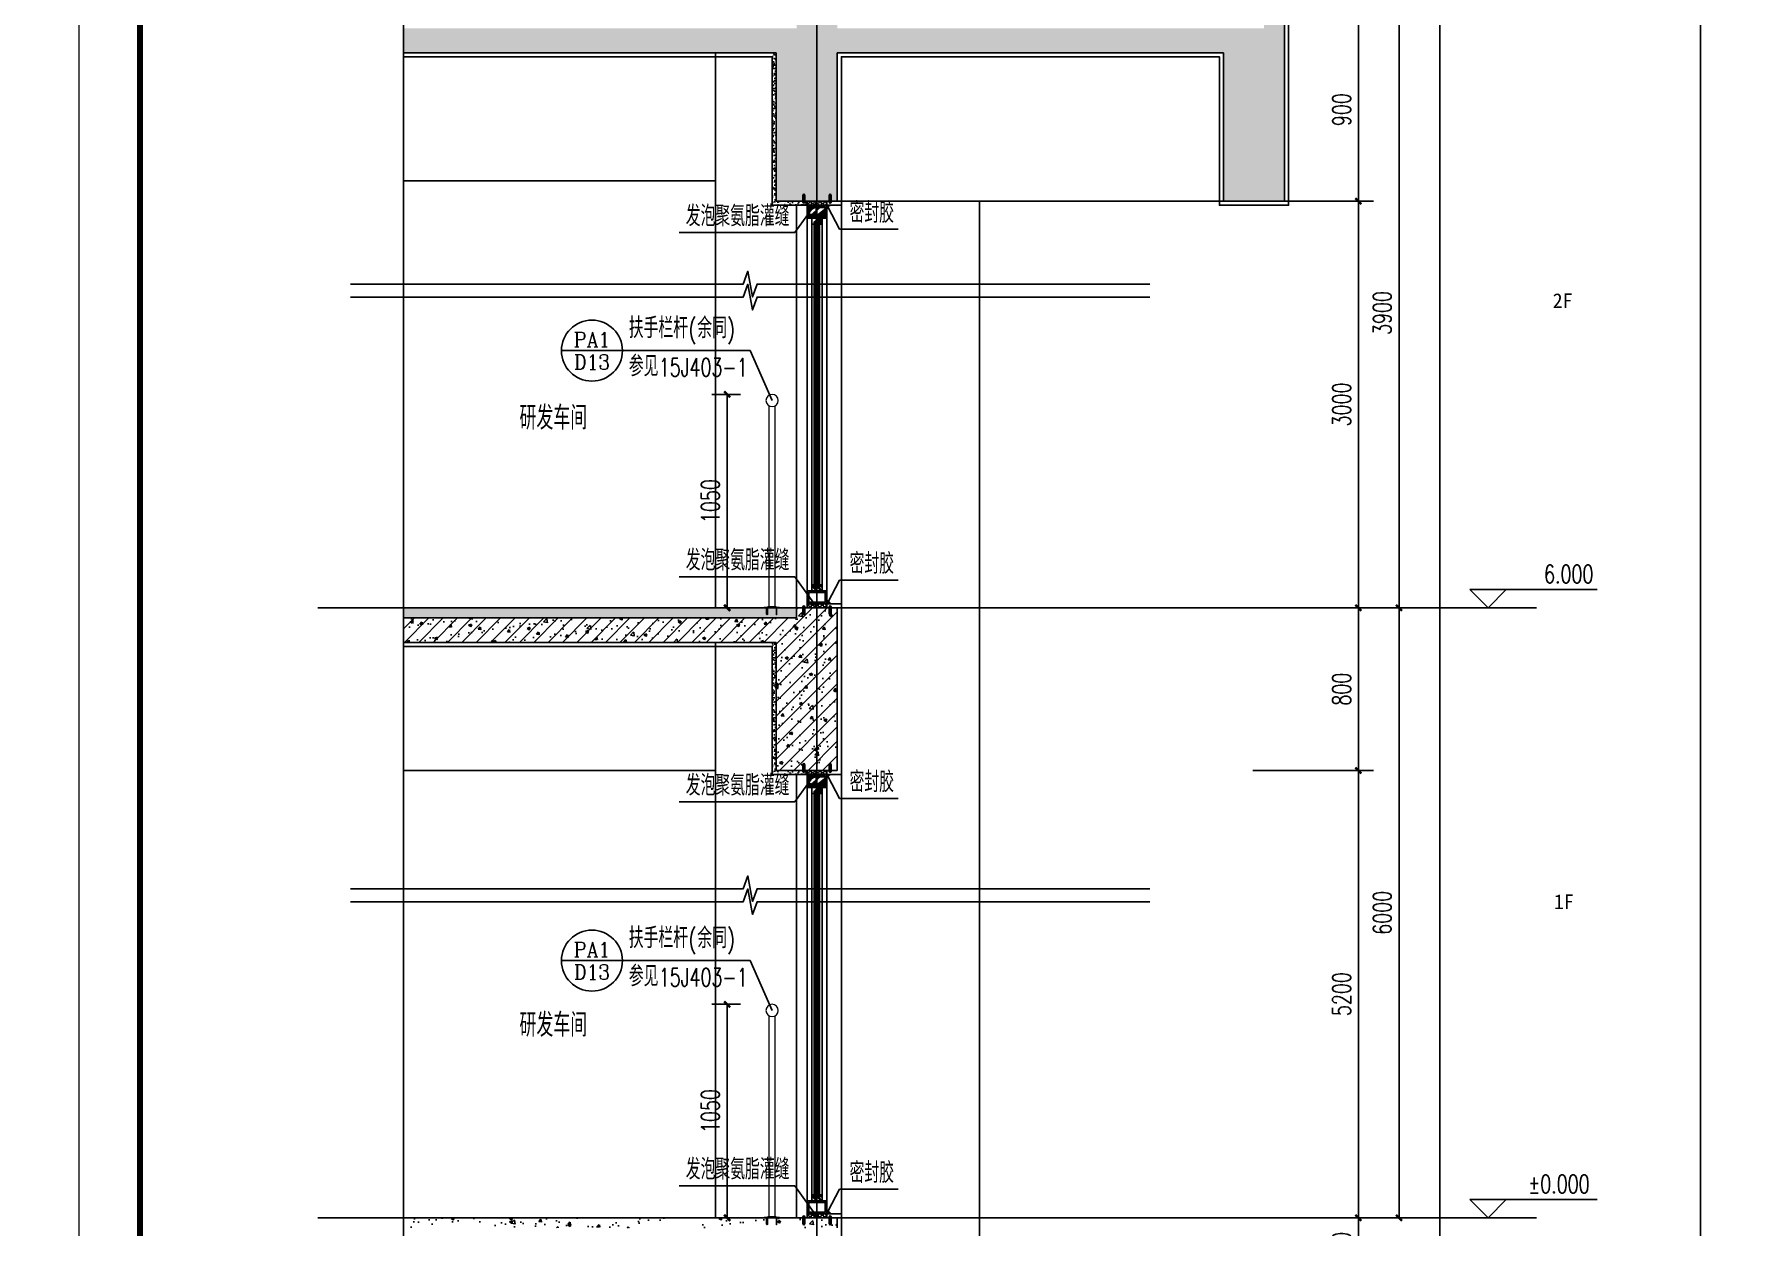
# Model space of a CAD drawing. Extents: x 1738711 to 2346805, y 1189731 to 2516152.
# Drawn here: x 1915434 to 1923901, y 1221851 to 1227714 of the extents above; entities that cross this region are included whole.
import ezdxf
from ezdxf.enums import TextEntityAlignment as Align

# ---------------------------------------------------------------- set-up
doc = ezdxf.new("R2010")
doc.units = 0
doc.header["$LTSCALE"] = 1000
doc.header["$MEASUREMENT"] = 0
for name, color, linetype, lineweight in [('_0', 7, 'Continuous', 25), ('填充', 252, 'Continuous', 5), ('栏杆', 6, 'Continuous', 15)]:
    doc.layers.add(name, color=color, linetype=linetype, lineweight=lineweight)
for name, color, linetype in [('AR-TEXT', 7, 'Continuous'), ('CONTINUOUS', 7, 'Continuous'), ('DIM_ELEV', 3, 'Continuous'), ('DIM_IDEN', 3, 'Continuous'), ('DIM_LEAD', 3, 'Continuous'), ('DIM_SYMB', 3, 'Continuous'), ('DOTE', 1, 'Continuous'), ('PUB_DIM', 3, 'Continuous'), ('PUB_HATCH', 8, 'Continuous'), ('PUB_TEXT', 7, 'Continuous'), ('TK', 4, 'Continuous'), ('WALL', 40, 'Continuous'), ('WINDOW', 144, 'Continuous'), ('切线', 35, 'Continuous'), ('看线', 8, 'Continuous'), ('石材', 5, 'Continuous'), ('窗', 125, 'Continuous')]:
    doc.layers.add(name, color=color, linetype=linetype)
doc.styles.add('_TCH_DIM', font='SIMPLEX', dxfattribs={"bigfont": 'GBCBIG'})
doc.styles.add('_TCH_DIM_T3', font='SIMPLEX', dxfattribs={"width": 0.705882, "bigfont": 'GBCBIG'})
doc.styles.add('_TCH_LABEL', font='COMPLEX', dxfattribs={"bigfont": 'GBCBIG'})
doc.styles.get("Standard").update_dxf_attribs({"font": 'gbenor.shx', "bigfont": 'gbcbig.shx'})
doc.styles.add('STW', font='simhei_0.ttf')
doc.styles.add('宋体', font='SIMSUN.TTF', dxfattribs={"width": 0.75})
doc.dimstyles.new('_TCH_ARCH&&30', dxfattribs={"dimtxt": 89.25, "dimasz": 30, "dimexe": 75, "dimexo": 90, "dimgap": 37.875, "dimtad": 1, "dimdec": 0, "dimzin": 0, "dimdsep": 46, "dimtxsty": '_TCH_DIM_T3', "dimblk": 'ARCHTICK', "dimcen": 0.09, "dimclrt": 7, "dimazin": 2, "dimtfac": 1, "dimtdec": 0, "dimtix": 1, "dimtmove": 2, "dimatfit": 3, "dimfxl": 20, "dimtolj": 1, "dimtzin": 0, "dimarcsym": 0})
pattern_1 = [(315, (428760250.715, -4685248273.94), (-11.225320151336, -11.225320151336), []), (315, (428760250.715, -4685248281.877), (-11.225320151336, -11.225320151336), [])]
pattern_2 = [(315, (428760250.715, -4685251073.94), (-11.225320151336, -11.225320151336), []), (315, (428760250.715, -4685251081.877), (-11.225320151336, -11.225320151336), [])]
pattern_3 = [(45, (-290464.263, -150941.136), (-35.3553391, 35.3553391), []), (50, (-290464.26, -150941.14), (143.4520365, -12.550427), [15, -165]), (355, (-290464.26, -150941.14), (-27.750267, 150.438427), [12, -132]), (100.4514, (-290452.31, -150942.18), (115.701876, 137.8879084), [12.748038, -140.228422]), (46.1842, (-290464.26, -150901.14), (213.44821, -33.103803), [22.5, -247.5]), (96.6356, (-290446.48, -150903.9), (186.932541, 194.823574), [19.122058, -210.3426]), (351.1842, (-290464.26, -150901.14), (186.932389, 194.82372), [18, -198]), (21, (-290444.26, -150911.14), (119.3814104, -80.523778), [15, -165]), (326, (-290444.26, -150911.14), (48.663066, 145.030009), [12, -132]), (71.4514, (-290434.31, -150917.85), (168.044526, 64.506099), [12.748038, -140.228422]), (37.5, (-290464.263, -150941.136), (2.4319711, 66.5787708), [0, -130.4, 0, -134, 0, -132.5]), (7.5, (-290464.26, -150941.14), (52.6139075, 78.8823424), [0, -76.4, 0, -127.4, 0, -50.5]), (327.5, (-290508.863, -150941.136), (106.7644872, -4.5109743), [0, -50, 0, -156, 0, -207]), (317.5, (-290528.86, -150941.14), (116.637234, 20.0209965), [0, -65, 0, -103.6, 0, -147])]

# ---------------------------------------------------------------- blocks, each defined once
blk = doc.blocks.new('gdfdgdfgdfbvfcxv')
at = {"layer": '填充'}
blk.add_line((264925, -67479), (264925, -67589), dxfattribs=at)
for points in [[(264919, -67480), (264829, -67480, -1), (264829, -67468), (264919, -67468)], [(264919, -67588), (264829, -67588, 1), (264829, -67600), (264919, -67600)]]:
    blk.add_lwpolyline(points, format="xyb", dxfattribs=at)
blk.add_lwpolyline([(264911, -67634), (264911, -67434), (264919, -67434), (264919, -67634)], close=True, dxfattribs=at)
blk.add_lwpolyline([(264911, -67634), (264911, -67434), (264919, -67434), (264919, -67634)], close=True, dxfattribs=at)
for centre, radius, start, end in [((264919, -67483), 4.5, 318.2388, 90), ((264915, -67488), 9.2, 330.3198, 59.7492), ((264919, -67495), 4.5, 318.2388, 90), ((264919, -67501), 4.5, 318.2388, 90), ((264919, -67507), 4.5, 318.2388, 90), ((264919, -67513), 4.5, 318.2388, 90), ((264919, -67519), 4.5, 318.2388, 90), ((264919, -67525), 4.5, 318.2388, 90), ((264919, -67531), 4.5, 318.2388, 90), ((264919, -67537), 4.5, 318.2388, 90), ((264919, -67543), 4.5, 318.2388, 90), ((264919, -67549), 4.5, 318.2388, 90), ((264919, -67555), 4.5, 318.2388, 90), ((264919, -67561), 4.5, 318.2388, 90), ((264919, -67567), 4.5, 318.2388, 90), ((264919, -67573), 4.5, 318.2388, 90), ((264919, -67579), 4.5, 318.2388, 90), ((264919, -67585), 4.5, 270, 90)]:
    blk.add_arc(centre, radius, start, end, dxfattribs=at)
blk = doc.blocks.new('ghwerGWEGWEGW')
at = {"layer": '栏杆', "color": 6, "ltscale": 100}
for points in [[(2184611.4, 1556743.3), (2184611.4, 1557732.3)], [(2184641.4, 1556743.3), (2184641.4, 1557732.3)]]:
    blk.add_lwpolyline(points, dxfattribs=at)
blk.add_circle((2184626.4, 1557758.3), 30, dxfattribs=at)
at = {"layer": 'CONTINUOUS', "xscale": -0.384000000001397, "yscale": 0.384000000001397, "zscale": 0.384000000001397, "rotation": 270}
blk.add_blockref('gdfdgdfgdfbvfcxv', (2210560.7, 1455012.4), dxfattribs=at)
blk = doc.blocks.new('hrtheraghyra')
at = {"layer": 'WINDOW', "linetype": 'ByBlock'}
for p, q in [((-5, 21), (0, 29.4)), ((0, 29.4), (5, 21)), ((-5.9, -12), (6, -12))]:
    blk.add_line(p, q, dxfattribs=at)
for points in [[(-5, -12), (-5, 21)], [(0, -16.7), (0, 29.4)], [(5, -12), (5, 21)]]:
    blk.add_lwpolyline(points, dxfattribs=at)
blk.add_arc((0.1, -8.9), 6.71, 206.8366, 333.1634, dxfattribs=at)
blk = doc.blocks.new('hjashrtahreahe')
at = {"layer": 'TK', "color": 7, "const_width": 25}
blk.add_lwpolyline([(0, 59400), (84100, 59400), (84100, 0), (0, 0)], close=True, dxfattribs=at)
at = {"layer": 'TK', "color": 3, "const_width": 100}
blk.add_lwpolyline([(2500, 1000), (2500, 58400), (83100, 58400), (83100, 1000)], close=True, dxfattribs=at)
at = {"layer": 'TK', "style": '宋体', "width": 0.75}
for tag, height, p in [('项目负责人', 350, (6003, 57089)), ('专业负责人', 350, (6003, 56224)), ('设计人', 350, (6003, 55419)), ('版号1', 250, (77304, 22193)), ('时间1', 250, (82405, 22193)), ('版号2', 250, (77304, 21593)), ('时间2', 250, (82405, 21593)), ('版号3', 250, (77304, 20993)), ('时间3', 250, (82405, 20993)), ('建筑会签', 0.0001, (78978, 2403)), ('电气会签', 0.0001, (82128, 2403)), ('结构会签', 0.0001, (78978, 1803)), ('暖通会签', 0.0001, (82128, 1803)), ('给排水会签', 0.0001, (78978, 1250)), ('智能化会签', 0.0001, (82128, 1250))]:
    blk.add_attdef(tag, text='', height=height, dxfattribs=at).set_placement(p, align=Align.CENTER)
for tag, p in [('合作设计单位', (80816, 48986)), ('版号说明1', (79854, 22318)), ('版号说明2', (79854, 21718)), ('版号说明3', (79854, 21118)), ('浙江绿储科技有限公司', (80545, 16036)), ('百兆瓦级集中式熔盐储能关键', (80545, 14953)), ('设备研发及制造基地项目', (80545, 14603)), ('1#研发楼', (80545, 13636)), ('图名', (80545, 12436)), ('工程编号', (78978, 11461)), ('子项编号', (82128, 11461)), ('建筑', (78978, 10711)), ('图号', (82128, 10711)), ('施工图', (78978, 9961)), ('2023.03', (82128, 9961)), ('审定', (79353, 8461)), ('审核', (79353, 7711)), ('工程负责', (79353, 6961)), ('专业负责', (79353, 6211)), ('设计', (79353, 5461)), ('制图', (79353, 4711)), ('校对', (79353, 3961))]:
    blk.add_attdef(tag, text='', height=250, dxfattribs=at).set_placement(p, align=Align.MIDDLE_CENTER)
blk = doc.blocks.new('_ArchTick')
at = {"color": 0, "linetype": 'ByBlock', "const_width": 0.4}
blk.add_lwpolyline([(-0.5, -0.5), (0.5, 0.5)], dxfattribs=at)
blk = doc.blocks.new('*D512')
at = {"layer": 'Defpoints', "color": 0, "transparency": 16777216}
for p in [(1918841.8, 1222944.4), (1918996.9, 1222944.4), (1918996.9, 1221894.4)]:
    blk.add_point(p, dxfattribs=at)
at = {"layer": 'PUB_DIM', "color": 0, "lineweight": -2, "transparency": 16777216}
for p, q in [((1918906.9, 1222944.4), (1918766.8, 1222944.4)), ((1918841.8, 1221894.4), (1918841.8, 1222944.4)), ((1918906.9, 1221894.4), (1918766.8, 1221894.4))]:
    blk.add_line(p, q, dxfattribs=at)
at = {"layer": 'PUB_DIM', "color": 0, "lineweight": -2, "transparency": 16777216, "xscale": 30, "yscale": 30, "zscale": 30}
for p, rotation in [((1918841.8, 1222944.4), 90), ((1918841.8, 1221894.4), 270)]:
    blk.add_blockref('_ArchTick', p, dxfattribs=dict(at, rotation=rotation))
at = {"layer": 'PUB_DIM', "color": 7, "transparency": 16777216, "insert": (1918759.3, 1222419.4), "char_height": 89.25, "attachment_point": 5, "rotation": 90, "style": '_TCH_DIM_T3'}
blk.add_mtext('\\A1;1050', dxfattribs=at)
blk = doc.blocks.new('*D513')
at = {"layer": 'Defpoints', "color": 0, "transparency": 16777216}
for p in [(1918841.8, 1225944.4), (1918996.9, 1225944.4), (1918996.9, 1224894.4)]:
    blk.add_point(p, dxfattribs=at)
at = {"layer": 'PUB_DIM', "color": 0, "lineweight": -2, "transparency": 16777216}
for p, q in [((1918906.9, 1225944.4), (1918766.8, 1225944.4)), ((1918841.8, 1224894.4), (1918841.8, 1225944.4)), ((1918906.9, 1224894.4), (1918766.8, 1224894.4))]:
    blk.add_line(p, q, dxfattribs=at)
at = {"layer": 'PUB_DIM', "color": 0, "lineweight": -2, "transparency": 16777216, "xscale": 30, "yscale": 30, "zscale": 30}
for p, rotation in [((1918841.8, 1225944.4), 90), ((1918841.8, 1224894.4), 270)]:
    blk.add_blockref('_ArchTick', p, dxfattribs=dict(at, rotation=rotation))
at = {"layer": 'PUB_DIM', "color": 7, "transparency": 16777216, "insert": (1918759.3, 1225419.4), "char_height": 89.25, "attachment_point": 5, "rotation": 90, "style": '_TCH_DIM_T3'}
blk.add_mtext('\\A1;1050', dxfattribs=at)
blk = doc.blocks.new('*D1126')
at = {"layer": 'Defpoints', "color": 0, "transparency": 16777216}
for p in [(1921338.1, 1221894.4), (1921947.2, 1221894.4), (1921338.1, 1221594.4)]:
    blk.add_point(p, dxfattribs=at)
at = {"layer": 'PUB_DIM', "color": 0, "lineweight": -2, "transparency": 16777216}
for p, q in [((1921428.1, 1221894.4), (1922022.2, 1221894.4)), ((1921947.2, 1221594.4), (1921947.2, 1221894.4)), ((1921428.1, 1221594.4), (1922022.2, 1221594.4))]:
    blk.add_line(p, q, dxfattribs=at)
at = {"layer": 'PUB_DIM', "color": 0, "lineweight": -2, "transparency": 16777216, "xscale": 30, "yscale": 30, "zscale": 30}
for p, rotation in [((1921947.2, 1221894.4), 90), ((1921947.2, 1221594.4), 270)]:
    blk.add_blockref('_ArchTick', p, dxfattribs=dict(at, rotation=rotation))
at = {"layer": 'PUB_DIM', "color": 7, "transparency": 16777216, "insert": (1921864.7, 1221744.4), "char_height": 89.25, "attachment_point": 5, "rotation": 90, "style": '_TCH_DIM_T3'}
blk.add_mtext('\\A1;300', dxfattribs=at)
blk = doc.blocks.new('*D1127')
at = {"layer": 'Defpoints', "color": 0, "transparency": 16777216}
for p in [(1921338.1, 1224094.4), (1921947.2, 1224094.4), (1921338.1, 1221894.4)]:
    blk.add_point(p, dxfattribs=at)
at = {"layer": 'PUB_DIM', "color": 0, "lineweight": -2, "transparency": 16777216}
for p, q in [((1921428.1, 1224094.4), (1922022.2, 1224094.4)), ((1921947.2, 1221894.4), (1921947.2, 1224094.4)), ((1921428.1, 1221894.4), (1922022.2, 1221894.4))]:
    blk.add_line(p, q, dxfattribs=at)
at = {"layer": 'PUB_DIM', "color": 0, "lineweight": -2, "transparency": 16777216, "xscale": 30, "yscale": 30, "zscale": 30}
for p, rotation in [((1921947.2, 1224094.4), 90), ((1921947.2, 1221894.4), 270)]:
    blk.add_blockref('_ArchTick', p, dxfattribs=dict(at, rotation=rotation))
at = {"layer": 'PUB_DIM', "color": 7, "transparency": 16777216, "insert": (1921864.7, 1222994.4), "char_height": 89.25, "attachment_point": 5, "rotation": 90, "style": '_TCH_DIM_T3'}
blk.add_mtext('\\A1;5200', dxfattribs=at)
blk = doc.blocks.new('*D1128')
at = {"layer": 'Defpoints', "color": 0, "transparency": 16777216}
for p in [(1921338.1, 1224894.4), (1921947.2, 1224894.4), (1921338.1, 1224094.4)]:
    blk.add_point(p, dxfattribs=at)
at = {"layer": 'PUB_DIM', "color": 0, "lineweight": -2, "transparency": 16777216}
for p, q in [((1921428.1, 1224894.4), (1922022.2, 1224894.4)), ((1921947.2, 1224094.4), (1921947.2, 1224894.4)), ((1921428.1, 1224094.4), (1922022.2, 1224094.4))]:
    blk.add_line(p, q, dxfattribs=at)
at = {"layer": 'PUB_DIM', "color": 0, "lineweight": -2, "transparency": 16777216, "xscale": 30, "yscale": 30, "zscale": 30}
for p, rotation in [((1921947.2, 1224894.4), 90), ((1921947.2, 1224094.4), 270)]:
    blk.add_blockref('_ArchTick', p, dxfattribs=dict(at, rotation=rotation))
at = {"layer": 'PUB_DIM', "color": 7, "transparency": 16777216, "insert": (1921864.7, 1224494.4), "char_height": 89.25, "attachment_point": 5, "rotation": 90, "style": '_TCH_DIM_T3'}
blk.add_mtext('\\A1;800', dxfattribs=at)
blk = doc.blocks.new('*D1129')
at = {"layer": 'Defpoints', "color": 0, "transparency": 16777216}
for p in [(1921338.1, 1226894.4), (1921947.2, 1226894.4), (1921338.1, 1224894.4)]:
    blk.add_point(p, dxfattribs=at)
at = {"layer": 'PUB_DIM', "color": 0, "lineweight": -2, "transparency": 16777216}
for p, q in [((1921428.1, 1226894.4), (1922022.2, 1226894.4)), ((1921947.2, 1224894.4), (1921947.2, 1226894.4)), ((1921428.1, 1224894.4), (1922022.2, 1224894.4))]:
    blk.add_line(p, q, dxfattribs=at)
at = {"layer": 'PUB_DIM', "color": 0, "lineweight": -2, "transparency": 16777216, "xscale": 30, "yscale": 30, "zscale": 30}
for p, rotation in [((1921947.2, 1226894.4), 90), ((1921947.2, 1224894.4), 270)]:
    blk.add_blockref('_ArchTick', p, dxfattribs=dict(at, rotation=rotation))
at = {"layer": 'PUB_DIM', "color": 7, "transparency": 16777216, "insert": (1921864.7, 1225894.4), "char_height": 89.25, "attachment_point": 5, "rotation": 90, "style": '_TCH_DIM_T3'}
blk.add_mtext('\\A1;3000', dxfattribs=at)
blk = doc.blocks.new('*D1130')
at = {"layer": 'Defpoints', "color": 0, "transparency": 16777216}
for p in [(1921338.1, 1227794.4), (1921947.2, 1227794.4), (1921338.1, 1226894.4)]:
    blk.add_point(p, dxfattribs=at)
at = {"layer": 'PUB_DIM', "color": 0, "lineweight": -2, "transparency": 16777216}
for p, q in [((1921428.1, 1227794.4), (1922022.2, 1227794.4)), ((1921947.2, 1226894.4), (1921947.2, 1227794.4)), ((1921428.1, 1226894.4), (1922022.2, 1226894.4))]:
    blk.add_line(p, q, dxfattribs=at)
at = {"layer": 'PUB_DIM', "color": 0, "lineweight": -2, "transparency": 16777216, "xscale": 30, "yscale": 30, "zscale": 30}
for p, rotation in [((1921947.2, 1227794.4), 90), ((1921947.2, 1226894.4), 270)]:
    blk.add_blockref('_ArchTick', p, dxfattribs=dict(at, rotation=rotation))
at = {"layer": 'PUB_DIM', "color": 7, "transparency": 16777216, "insert": (1921864.7, 1227344.4), "char_height": 89.25, "attachment_point": 5, "rotation": 90, "style": '_TCH_DIM_T3'}
blk.add_mtext('\\A1;900', dxfattribs=at)
blk = doc.blocks.new('*D1145')
at = {"layer": 'Defpoints', "color": 0, "transparency": 16777216}
for p in [(1921338.1, 1224894.4), (1922147.2, 1224894.4), (1921338.1, 1221894.4)]:
    blk.add_point(p, dxfattribs=at)
at = {"layer": 'PUB_DIM', "color": 0, "lineweight": -2, "transparency": 16777216}
for p, q in [((1921428.1, 1224894.4), (1922222.2, 1224894.4)), ((1922147.2, 1221894.4), (1922147.2, 1224894.4)), ((1921428.1, 1221894.4), (1922222.2, 1221894.4))]:
    blk.add_line(p, q, dxfattribs=at)
at = {"layer": 'PUB_DIM', "color": 0, "lineweight": -2, "transparency": 16777216, "xscale": 30, "yscale": 30, "zscale": 30}
for p, rotation in [((1922147.2, 1224894.4), 90), ((1922147.2, 1221894.4), 270)]:
    blk.add_blockref('_ArchTick', p, dxfattribs=dict(at, rotation=rotation))
at = {"layer": 'PUB_DIM', "color": 7, "transparency": 16777216, "insert": (1922064.7, 1223394.4), "char_height": 89.25, "attachment_point": 5, "rotation": 90, "style": '_TCH_DIM_T3'}
blk.add_mtext('\\A1;6000', dxfattribs=at)
blk = doc.blocks.new('*D1146')
at = {"layer": 'Defpoints', "color": 0, "transparency": 16777216}
for p in [(1921338.1, 1227794.4), (1922147.2, 1227794.4), (1921338.1, 1224894.4)]:
    blk.add_point(p, dxfattribs=at)
at = {"layer": 'PUB_DIM', "color": 0, "lineweight": -2, "transparency": 16777216}
for p, q in [((1921428.1, 1227794.4), (1922222.2, 1227794.4)), ((1922147.2, 1224894.4), (1922147.2, 1227794.4)), ((1921428.1, 1224894.4), (1922222.2, 1224894.4))]:
    blk.add_line(p, q, dxfattribs=at)
at = {"layer": 'PUB_DIM', "color": 0, "lineweight": -2, "transparency": 16777216, "xscale": 30, "yscale": 30, "zscale": 30}
for p, rotation in [((1922147.2, 1227794.4), 90), ((1922147.2, 1224894.4), 270)]:
    blk.add_blockref('_ArchTick', p, dxfattribs=dict(at, rotation=rotation))
at = {"layer": 'PUB_DIM', "color": 7, "transparency": 16777216, "insert": (1922064.7, 1226344.4), "char_height": 89.25, "attachment_point": 5, "rotation": 90, "style": '_TCH_DIM_T3'}
blk.add_mtext('\\A1;3900', dxfattribs=at)
blk = doc.blocks.new('*D1152')
at = {"layer": 'Defpoints', "color": 0, "transparency": 16777216}
for p in [(1921338.1, 1242394.4), (1922347.2, 1242394.4), (1921338.1, 1221594.4)]:
    blk.add_point(p, dxfattribs=at)
at = {"layer": 'PUB_DIM', "color": 0, "lineweight": -2, "transparency": 16777216}
for p, q in [((1921428.1, 1242394.4), (1922422.2, 1242394.4)), ((1922347.2, 1221594.4), (1922347.2, 1242394.4)), ((1921428.1, 1221594.4), (1922422.2, 1221594.4))]:
    blk.add_line(p, q, dxfattribs=at)
at = {"layer": 'PUB_DIM', "color": 0, "lineweight": -2, "transparency": 16777216, "xscale": 30, "yscale": 30, "zscale": 30}
for p, rotation in [((1922347.2, 1242394.4), 90), ((1922347.2, 1221594.4), 270)]:
    blk.add_blockref('_ArchTick', p, dxfattribs=dict(at, rotation=rotation))
at = {"layer": 'PUB_DIM', "color": 7, "transparency": 16777216, "insert": (1922264.7, 1231994.4), "char_height": 89.25, "attachment_point": 5, "rotation": 90, "style": '_TCH_DIM_T3'}
blk.add_mtext('\\A1;48300', dxfattribs=at)

msp = doc.modelspace()

# ---------------------------------------------------------------- hatches: boundary and pattern name
at = {"layer": 'PUB_HATCH'}
h = msp.add_hatch(dxfattribs=at)
h.set_pattern_fill('钢筋混凝土', color=256, scale=20, style=0)
h.set_pattern_definition(pattern_3)
h.paths.add_polyline_path([(1917249.2, 1227624.4), (1917249.2, 1227744.4), (1919183.7, 1227744.4), (1919183.7, 1228694.4), (1919463.7, 1228694.4), (1919463.7, 1228614.4), (1919383.7, 1228614.4), (1919383.7, 1227744.4), (1921483.7, 1227744.4), (1921483.7, 1228614.4), (1921403.7, 1228614.4), (1921403.7, 1228694.4), (1921583.7, 1228694.4), (1921583.7, 1226894.4), (1921283.7, 1226894.4), (1921283.7, 1227624.4), (1919383.7, 1227624.4), (1919383.7, 1226894.4), (1919083.7, 1226894.4), (1919083.7, 1227624.4)])
h = msp.add_hatch(dxfattribs=at)
h.set_pattern_fill('碎沙', color=256, scale=10, style=0)
h.set_pattern_definition([(37.5, (0, 2800), (-0.80001565, 24.47066187), [0, -19.304, 0, -21.59, 0, -20.6375]), (7.5, (0, 2800), (22.47616416, 35.84125503), [0, -10.414, 0, -17.399, 0, -6.6675]), (327.5, (-15.62, 2800), (39.54961851, 0.07185923), [0, -6.35, 0, -22.86, 0, -29.845]), (317.5, (-15.62, 2800), (38.1778226, 11.14646616), [0, -3.175, 0, -14.986, 0, -17.145])])
h.paths.add_polyline_path([(1919235.7, 1226894.4), (1919083.7, 1226894.4), (1919083.7, 1227624.4), (1919063.7, 1227624.4), (1919063.7, 1226874.4), (1919235.7, 1226874.4)])
h = msp.add_hatch(dxfattribs=at)
h.set_pattern_fill('钢筋混凝土', color=256, scale=20, style=0)
h.set_pattern_definition(pattern_3)
h.paths.add_polyline_path([(1919383.7, 1224894.4), (1919183.7, 1224894.4), (1919183.7, 1224844.4), (1917249.2, 1224844.4), (1917249.2, 1224724.4), (1919083.7, 1224724.4), (1919083.7, 1224094.4), (1919383.7, 1224094.4)])
h = msp.add_hatch(dxfattribs=at)
h.set_pattern_fill('碎沙', color=256, scale=10, style=0)
h.set_pattern_definition([(37.5, (0, 0), (-0.80001565, 24.47066187), [0, -19.304, 0, -21.59, 0, -20.6375]), (7.5, (0, 0), (22.47616416, 35.84125503), [0, -10.414, 0, -17.399, 0, -6.6675]), (327.5, (-15.62, 0), (39.54961851, 0.07185923), [0, -6.35, 0, -22.86, 0, -29.845]), (317.5, (-15.62, 0), (38.1778226, 11.14646616), [0, -3.175, 0, -14.986, 0, -17.145])])
h.paths.add_polyline_path([(1919235.7, 1224094.4), (1919083.7, 1224094.4), (1919083.7, 1224724.4), (1919063.7, 1224724.4), (1919063.7, 1224074.4), (1919235.7, 1224074.4)])
h = msp.add_hatch(dxfattribs=at)
h.set_pattern_fill('混凝土', color=256, scale=20, style=0)
h.set_pattern_definition([(50, (0, 0), (143.4520365, -12.550427), [15, -165]), (355, (0, 0), (-27.750267, 150.438427), [12, -132]), (100.4514, (11.95, -1.05), (115.701876, 137.887908), [12.748038, -140.228422]), (46.1842, (0, 40), (213.44821, -33.103803), [22.5, -247.5]), (96.6356, (17.79, 37.24), (186.932541, 194.823574), [19.122058, -210.3426]), (351.1842, (0, 40), (186.93239, 194.82372), [18, -198]), (21, (20, 30), (119.3814104, -80.523778), [15, -165]), (326, (20, 30), (48.663066, 145.030009), [12, -132]), (71.4514, (29.95, 23.29), (168.044526, 64.506099), [12.748038, -140.228422]), (37.5, (0, 0), (2.4319711, 66.5787708), [0, -130.4, 0, -134, 0, -132.5]), (7.5, (0, 0), (52.6139075, 78.8823424), [0, -76.4, 0, -127.4, 0, -50.5]), (327.5, (-44.6, 0), (106.7644872, -4.5109743), [0, -50, 0, -156, 0, -207]), (317.5, (-64.6, 0), (116.637234, 20.0209965), [0, -65, 0, -103.6, 0, -147])])
h.paths.add_polyline_path([(1919383.7, 1221894.4), (1917249.2, 1221894.4), (1917249.2, 1221844.4), (1919383.7, 1221844.4)])
at = {"layer": '填充'}
h = msp.add_hatch(dxfattribs=at)
h.set_pattern_fill('HONEY', color=256, scale=5, angle=-180, style=0)
h.set_pattern_definition([(180, (298671.662, 2418908.887), (-11.90625, -6.874075), [7.9375, -15.875]), (300, (298671.662, 2418908.887), (11.906248578, -6.874077464), [7.9375, -15.875]), (240, (298671.662, 2418908.887), (-1.422e-06, -13.748152464), [-15.875, 7.9375])])
h.paths.add_polyline_path([(1919235.7, 1226874.4), (1919331.7, 1226874.4), (1919331.7, 1226894.4), (1919235.7, 1226894.4)])
h = msp.add_hatch(dxfattribs=at)
h.set_pattern_fill('STEEL', color=256, scale=10, angle=-180, style=0)
h.set_pattern_definition(pattern_1)
h.paths.add_polyline_path([(1919242.9, 1226818.5), (1919324.5, 1226818.5), (1919324.5, 1226862.6), (1919331.7, 1226855.1), (1919331.7, 1226811.3), (1919238.9, 1226811.3), (1919235.7, 1226814.7), (1919235.7, 1226874.4), (1919313, 1226874.4), (1919320, 1226867.2), (1919242.9, 1226867.2)])
h = msp.add_hatch(dxfattribs=at)
h.set_pattern_fill('STEEL', color=256, scale=10, angle=-180, style=0)
h.set_pattern_definition(pattern_1)
h.paths.add_polyline_path([(1919282, 1226781.3), (1919289.1, 1226781.3), (1919289.1, 1226793.3), (1919296.3, 1226793.3), (1919296.3, 1226781.3), (1919309.5, 1226781.3), (1919309.5, 1226811.3), (1919282, 1226811.3)])
h.paths.add_polyline_path([(1919257.9, 1226781.3), (1919269.9, 1226781.3), (1919269.9, 1226793.3), (1919277.1, 1226793.3), (1919277.1, 1226781.3), (1919282, 1226781.3), (1919282, 1226811.3), (1919257.9, 1226811.3)])
h = msp.add_hatch(dxfattribs=at)
h.set_pattern_fill('STEEL', color=256, scale=10, angle=-180, style=0)
h.set_pattern_definition([(135, (2163687.24, -89417.92), (11.22532015, 11.22532015), []), (135, (2163687.24, -89409.983), (11.22532015, 11.22532015), [])])
h.paths.add_polyline_path([(1919242.9, 1224970.3), (1919324.5, 1224970.3), (1919324.5, 1224926.2), (1919331.7, 1224933.6), (1919331.7, 1224977.5), (1919238.9, 1224977.5), (1919235.7, 1224974), (1919235.7, 1224914.4), (1919313, 1224914.4), (1919320, 1224921.6), (1919242.9, 1224921.6)])
h = msp.add_hatch(dxfattribs=at)
h.set_pattern_fill('STEEL', color=256, scale=10, angle=-180, style=0)
h.set_pattern_definition([(135, (185963.814, 4291951.418), (11.22532015, 11.22532015), []), (135, (185963.814, 4291959.355), (11.22532015, 11.22532015), [])])
h.paths.add_polyline_path([(1919282, 1225007.5), (1919289.1, 1225007.5), (1919289.1, 1224995.5), (1919296.3, 1224995.5), (1919296.3, 1225007.5), (1919309.5, 1225007.5), (1919309.5, 1224977.5), (1919282, 1224977.5)])
h.paths.add_polyline_path([(1919257.9, 1225007.5), (1919269.9, 1225007.5), (1919269.9, 1224995.5), (1919277.1, 1224995.5), (1919277.1, 1225007.5), (1919282, 1225007.5), (1919282, 1224977.5), (1919257.9, 1224977.5)])
h = msp.add_hatch(dxfattribs=at)
h.set_pattern_fill('混凝土', color=256, scale=10, style=0)
h.set_pattern_definition([(50, (0, 0), (71.7260183, -6.2752135), [7.5, -82.5]), (355, (0, 0), (-13.8751334, 75.2192134), [6, -66]), (100.4514, (5.98, -0.52), (57.8509382, 68.9439542), [6.374019, -70.1142112]), (46.1842, (0, 20), (106.724105, -16.5519014), [11.25, -123.75]), (96.6356, (8.89, 18.62), (93.4662706, 97.411787), [9.561029, -105.1713]), (351.1842, (0, 20), (93.4661945, 97.41186), [9, -99]), (21, (10, 15), (59.6907052, -40.261889), [7.5, -82.5]), (326, (10, 15), (24.3315332, 72.5150045), [6, -66]), (71.4514, (14.974, 11.645), (84.0222629, 32.2530497), [6.374019, -70.1142112]), (37.5, (0, 0), (1.21598553, 33.28938538), [0, -65.2, 0, -67, 0, -66.25]), (7.5, (0, 0), (26.30695374, 39.4411712), [0, -38.2, 0, -63.7, 0, -25.25]), (327.5, (-22.3, 0), (53.38224362, -2.25548717), [0, -25, 0, -78, 0, -103.5]), (317.5, (-32.3, 0), (58.3186169, 10.0104982), [0, -32.5, 0, -51.8, 0, -73.5])])
h.paths.add_polyline_path([(1917249.2, 1224894.4), (1919183.7, 1224894.4), (1919183.7, 1224844.4), (1917249.2, 1224844.4)])
h = msp.add_hatch(dxfattribs=at)
h.set_pattern_fill('HONEY', color=256, scale=5, angle=-180, style=0)
h.set_pattern_definition([(180, (298671.662, 32879.887), (-11.90625, 6.874075), [7.9375, -15.875]), (60, (298671.662, 32879.887), (11.906248578, 6.874077464), [7.9375, -15.875]), (120, (298671.662, 32879.887), (-1.422e-06, 13.748152464), [-15.875, 7.9375])])
h.paths.add_polyline_path([(1919235.7, 1224914.4), (1919331.7, 1224914.4), (1919331.7, 1224894.4), (1919235.7, 1224894.4)])
h = msp.add_hatch(dxfattribs=at)
h.set_pattern_fill('HONEY', color=256, scale=5, angle=-180, style=0)
h.set_pattern_definition([(180, (298671.662, 2416108.887), (-11.90625, -6.874075), [7.9375, -15.875]), (300, (298671.662, 2416108.887), (11.906248578, -6.874077464), [7.9375, -15.875]), (240, (298671.662, 2416108.887), (-1.422e-06, -13.748152464), [-15.875, 7.9375])])
h.paths.add_polyline_path([(1919235.7, 1224074.4), (1919331.7, 1224074.4), (1919331.7, 1224094.4), (1919235.7, 1224094.4)])
h = msp.add_hatch(dxfattribs=at)
h.set_pattern_fill('STEEL', color=256, scale=10, angle=-180, style=0)
h.set_pattern_definition(pattern_2)
h.paths.add_polyline_path([(1919242.9, 1224018.5), (1919324.5, 1224018.5), (1919324.5, 1224062.6), (1919331.7, 1224055.1), (1919331.7, 1224011.3), (1919238.9, 1224011.3), (1919235.7, 1224014.7), (1919235.7, 1224074.4), (1919313, 1224074.4), (1919320, 1224067.2), (1919242.9, 1224067.2)])
h = msp.add_hatch(dxfattribs=at)
h.set_pattern_fill('STEEL', color=256, scale=10, angle=-180, style=0)
h.set_pattern_definition(pattern_2)
h.paths.add_polyline_path([(1919282, 1223981.3), (1919289.1, 1223981.3), (1919289.1, 1223993.3), (1919296.3, 1223993.3), (1919296.3, 1223981.3), (1919309.5, 1223981.3), (1919309.5, 1224011.3), (1919282, 1224011.3)])
h.paths.add_polyline_path([(1919257.9, 1223981.3), (1919269.9, 1223981.3), (1919269.9, 1223993.3), (1919277.1, 1223993.3), (1919277.1, 1223981.3), (1919282, 1223981.3), (1919282, 1224011.3), (1919257.9, 1224011.3)])
h = msp.add_hatch(dxfattribs=at)
h.set_pattern_fill('STEEL', color=256, scale=10, angle=-180, style=0)
h.set_pattern_definition([(135, (2163687.24, -92417.92), (11.22532015, 11.22532015), []), (135, (2163687.24, -92409.983), (11.22532015, 11.22532015), [])])
h.paths.add_polyline_path([(1919242.9, 1221970.3), (1919324.5, 1221970.3), (1919324.5, 1221926.2), (1919331.7, 1221933.6), (1919331.7, 1221977.5), (1919238.9, 1221977.5), (1919235.7, 1221974), (1919235.7, 1221914.4), (1919313, 1221914.4), (1919320, 1221921.6), (1919242.9, 1221921.6)])
h = msp.add_hatch(dxfattribs=at)
h.set_pattern_fill('STEEL', color=256, scale=10, angle=-180, style=0)
h.set_pattern_definition([(135, (185963.814, 4288951.418), (11.22532015, 11.22532015), []), (135, (185963.814, 4288959.355), (11.22532015, 11.22532015), [])])
h.paths.add_polyline_path([(1919282, 1222007.5), (1919289.1, 1222007.5), (1919289.1, 1221995.5), (1919296.3, 1221995.5), (1919296.3, 1222007.5), (1919309.5, 1222007.5), (1919309.5, 1221977.5), (1919282, 1221977.5)])
h.paths.add_polyline_path([(1919257.9, 1222007.5), (1919269.9, 1222007.5), (1919269.9, 1221995.5), (1919277.1, 1221995.5), (1919277.1, 1222007.5), (1919282, 1222007.5), (1919282, 1221977.5), (1919257.9, 1221977.5)])
h = msp.add_hatch(dxfattribs=at)
h.set_pattern_fill('HONEY', color=256, scale=5, angle=-180, style=0)
h.set_pattern_definition([(180, (298671.662, 29879.887), (-11.90625, 6.874075), [7.9375, -15.875]), (60, (298671.662, 29879.887), (11.906248578, 6.874077464), [7.9375, -15.875]), (120, (298671.662, 29879.887), (-1.422e-06, 13.748152464), [-15.875, 7.9375])])
h.paths.add_polyline_path([(1919235.7, 1221914.4), (1919331.7, 1221914.4), (1919331.7, 1221894.4), (1919235.7, 1221894.4)])
at = {"layer": '看线'}
h = msp.add_hatch(dxfattribs=at)
h.set_pattern_fill('ANSI31', color=256, style=0)
h.set_pattern_definition([(135, (3526311.8963, 3306225.3868), (1.1225320151, 1.1225320151), [])])
edge = h.paths.add_edge_path()
edge.add_arc((1919361.9, 1226844.2), 32.6, 472.30725, 517.69275)
edge.add_line((1919331.7, 1226856.6), (1919331.7, 1226874.4))
edge.add_line((1919331.7, 1226874.4), (1919349.5, 1226874.4))
h = msp.add_hatch(dxfattribs=at)
h.set_pattern_fill('ANSI31', color=256, style=0)
h.set_pattern_definition([(225, (3526311.6823, -854436.613), (1.1225320151, -1.1225320151), [])])
edge = h.paths.add_edge_path()
edge.add_arc((1919361.6, 1224944.6), 32.6, 202.30725, 247.69275, ccw=False)
edge.add_line((1919331.4, 1224932.2), (1919331.7, 1224914.8))
edge.add_line((1919331.7, 1224914.8), (1919349.3, 1224914.4))
h = msp.add_hatch(dxfattribs=at)
h.set_pattern_fill('ANSI31', color=256, style=0)
h.set_pattern_definition([(135, (3526311.8963, 3303425.3868), (1.1225320151, 1.1225320151), [])])
edge = h.paths.add_edge_path()
edge.add_arc((1919361.9, 1224044.2), 32.6, 472.30725, 517.69275)
edge.add_line((1919331.7, 1224056.6), (1919331.7, 1224074.4))
edge.add_line((1919331.7, 1224074.4), (1919349.5, 1224074.4))
h = msp.add_hatch(dxfattribs=at)
h.set_pattern_fill('ANSI31', color=256, style=0)
h.set_pattern_definition([(225, (3526311.6823, -857436.613), (1.1225320151, -1.1225320151), [])])
edge = h.paths.add_edge_path()
edge.add_arc((1919361.6, 1221944.6), 32.6, 202.30725, 247.69275, ccw=False)
edge.add_line((1919331.4, 1221932.2), (1919331.7, 1221914.8))
edge.add_line((1919331.7, 1221914.8), (1919349.3, 1221914.4))

# ---------------------------------------------------------------- linework, layer by layer
at = {"layer": 'DIM_ELEV'}
for p, q in [((1922585.1, 1224894.4), (1922495.1, 1224984.4)), ((1922495.1, 1224984.4), (1923121.5, 1224984.4)), ((1922585.1, 1224894.4), (1922675.1, 1224984.4)), ((1922375.1, 1224894.4), (1922675.1, 1224894.4)), ((1922585.1, 1221894.4), (1922495.1, 1221984.4)), ((1922495.1, 1221984.4), (1923121.5, 1221984.4)), ((1922585.1, 1221894.4), (1922675.1, 1221984.4)), ((1922375.1, 1221894.4), (1922675.1, 1221894.4))]:
    msp.add_line(p, q, dxfattribs=at)
at = {"layer": 'DIM_IDEN'}
for p, q in [((1918326.4, 1226159.3), (1918026.4, 1226159.3)), ((1918954.5, 1226159.3), (1918326.4, 1226159.3)), ((1919062.7, 1225914.4), (1918954.5, 1226159.3)), ((1918326.4, 1223159.3), (1918026.4, 1223159.3)), ((1918954.5, 1223159.3), (1918326.4, 1223159.3)), ((1919062.7, 1222914.4), (1918954.5, 1223159.3))]:
    msp.add_line(p, q, dxfattribs=at)
for points in [[(1919062.7, 1225914.4, 1), (1919062.7, 1225914.4, 1)], [(1919062.7, 1222914.4, 1), (1919062.7, 1222914.4, 1)]]:
    msp.add_lwpolyline(points, format="xyb", close=True, dxfattribs=at)
for centre in [(1918176.4, 1226159.3), (1918176.4, 1223159.3)]:
    msp.add_circle(centre, 150, dxfattribs=at)
at = {"layer": 'DIM_LEAD'}
for p, q in [((1919281.2, 1226888.2), (1919174.1, 1226739.6)), ((1919337.4, 1226866.4), (1919395.2, 1226756.4)), ((1919174.1, 1226739.6), (1918606.5, 1226739.6)), ((1919395.2, 1226756.4), (1919683.4, 1226756.4)), ((1919174.1, 1225047.1), (1918606.5, 1225047.1)), ((1919281.2, 1224898.5), (1919174.1, 1225047.1)), ((1919337.4, 1224920.3), (1919395.2, 1225030.3)), ((1919395.2, 1225030.3), (1919683.4, 1225030.3)), ((1919281.2, 1224088.2), (1919174.1, 1223939.6)), ((1919337.4, 1224066.4), (1919395.2, 1223956.4)), ((1919174.1, 1223939.6), (1918606.5, 1223939.6)), ((1919395.2, 1223956.4), (1919683.4, 1223956.4)), ((1919174.1, 1222051.5), (1918606.5, 1222051.5)), ((1919281.2, 1221902.9), (1919174.1, 1222051.5)), ((1919337.4, 1221924.7), (1919395.2, 1222034.7)), ((1919395.2, 1222034.7), (1919683.4, 1222034.7))]:
    msp.add_line(p, q, dxfattribs=at)
at = {"layer": 'DIM_LEAD', "const_width": 12}
msp.add_lwpolyline([(1919284.7, 1221898, 1), (1919277.7, 1221907.7, 1)], format="xyb", close=True, dxfattribs=at)
at = {"layer": 'DIM_SYMB'}
for points in [[(1917249.2, 1221004.5), (1917249.2, 1231807.9), (1917186.2, 1231830.8), (1917312.2, 1231853), (1917249.2, 1231875.4), (1917249.2, 1242678.8)], [(1920921.2, 1226486.8), (1918988.8, 1226486.8), (1918965.9, 1226423.8), (1918943.7, 1226549.8), (1918921.3, 1226486.8), (1916989, 1226486.8)], [(1920921.2, 1226422.9), (1918988.8, 1226422.9), (1918965.9, 1226359.9), (1918943.7, 1226485.9), (1918921.3, 1226422.9), (1916989, 1226422.9)], [(1920921.2, 1223513.2), (1918988.8, 1223513.2), (1918965.9, 1223450.2), (1918943.7, 1223576.2), (1918921.3, 1223513.2), (1916989, 1223513.2)], [(1920921.2, 1223449.2), (1918988.8, 1223449.2), (1918965.9, 1223386.2), (1918943.7, 1223512.2), (1918921.3, 1223449.2), (1916989, 1223449.2)]]:
    msp.add_lwpolyline(points, dxfattribs=at)
at = {"layer": 'DOTE'}
for p, q in [((1919283.7, 1242716.7), (1919283.7, 1221032.3)), ((1922822.8, 1224894.4), (1916828.3, 1224894.4)), ((1922822.8, 1221894.4), (1916828.3, 1221894.4))]:
    msp.add_line(p, q, dxfattribs=at)
at = {"layer": 'WALL'}
for p, q in [((1921583.7, 1228694.4), (1921583.7, 1226894.4)), ((1917249.2, 1227624.4), (1919083.7, 1227624.4)), ((1919083.7, 1227624.4), (1919083.7, 1226894.4)), ((1919383.7, 1227624.4), (1921283.7, 1227624.4)), ((1919383.7, 1227624.4), (1919383.7, 1226894.4)), ((1921283.7, 1227624.4), (1921283.7, 1226894.4)), ((1919383.7, 1226894.4), (1919083.7, 1226894.4)), ((1921283.7, 1226894.4), (1921583.7, 1226894.4)), ((1917249.2, 1224844.4), (1919183.7, 1224844.4)), ((1919383.7, 1224894.4), (1919183.7, 1224894.4)), ((1919183.7, 1224894.4), (1919183.7, 1224844.4)), ((1919383.7, 1224894.4), (1919383.7, 1224094.4)), ((1917249.2, 1224724.4), (1919083.7, 1224724.4)), ((1919083.7, 1224724.4), (1919083.7, 1224094.4)), ((1919383.7, 1224094.4), (1919083.7, 1224094.4))]:
    msp.add_line(p, q, dxfattribs=at)
at = {"layer": '切线'}
for p, q in [((1917249.2, 1224894.4), (1919183.7, 1224894.4)), ((1917249.2, 1221894.4), (1919383.7, 1221894.4)), ((1919383.7, 1221844.4), (1919383.7, 1221894.4))]:
    msp.add_line(p, q, dxfattribs=at)
for points in [[(1919331.7, 1226874.4), (1919403.7, 1226874.4), (1919403.7, 1227604.4), (1921263.7, 1227604.4), (1921263.7, 1226874.4), (1921603.7, 1226874.4), (1921603.7, 1228714.4), (1921383.7, 1228714.4), (1921383.7, 1228594.4)], [(1917249.2, 1227604.4), (1919063.7, 1227604.4), (1919063.7, 1226874.4), (1919233.7, 1226874.4)], [(1919331.7, 1224074.4), (1919403.7, 1224074.4), (1919403.7, 1224914.4), (1919331.7, 1224914.4)], [(1917249.2, 1224704.4), (1919063.7, 1224704.4), (1919063.7, 1224074.4), (1919235.7, 1224074.4)], [(1919331.7, 1221914.4), (1919403.7, 1221914.4), (1919403.7, 1221594.4)]]:
    msp.add_lwpolyline(points, dxfattribs=at)
for centre, start, end in [((1919361.9, 1226844.2), 112.30728, 157.69271), ((1919361.6, 1224944.6), 202.35106, 247.69272), ((1919361.9, 1224044.2), 112.30728, 157.69271), ((1919361.6, 1221944.6), 202.35106, 247.69272)]:
    msp.add_arc(centre, 32.6, start, end, dxfattribs=at)
at = {"layer": '看线'}
for p, q in [((1923630.8, 1242881.6), (1923630.8, 1220651.6)), ((1918783.7, 1227624.4), (1918783.7, 1224894.4)), ((1917249.2, 1226994.4), (1918783.7, 1226994.4)), ((1919183.7, 1224894.4), (1919183.7, 1226874.4)), ((1919383.7, 1226894.4), (1921283.7, 1226894.4)), ((1919403.7, 1224914.4), (1919403.7, 1226874.4)), ((1920083.7, 1226894.4), (1920083.7, 1224894.4)), ((1920083.7, 1224894.4), (1920083.7, 1221594.4)), ((1918783.7, 1224724.4), (1918783.7, 1221894.4)), ((1917249.2, 1224094.4), (1918783.7, 1224094.4)), ((1919183.7, 1221894.4), (1919183.7, 1224074.4)), ((1919403.7, 1224074.4), (1919403.7, 1221914.4))]:
    msp.add_line(p, q, dxfattribs=at)
at = {"layer": '石材', "const_width": 2}
for points in [[(1919298.7, 1226874.4), (1919255.8, 1226874.4), (1919243.4, 1226894.4), (1919199.7, 1226894.4)], [(1919268.6, 1226874.4), (1919311.6, 1226874.4), (1919323.9, 1226894.4), (1919367.6, 1226894.4)], [(1919298.7, 1224914.4), (1919255.8, 1224914.4), (1919243.4, 1224894.4), (1919199.7, 1224894.4)], [(1919268.6, 1224914.4), (1919311.6, 1224914.4), (1919323.9, 1224894.4), (1919367.6, 1224894.4)], [(1919298.7, 1224074.4), (1919255.8, 1224074.4), (1919243.4, 1224094.4), (1919199.7, 1224094.4)], [(1919268.6, 1224074.4), (1919311.6, 1224074.4), (1919323.9, 1224094.4), (1919367.6, 1224094.4)], [(1919298.7, 1221914.4), (1919255.8, 1221914.4), (1919243.4, 1221894.4), (1919199.7, 1221894.4)], [(1919268.6, 1221914.4), (1919311.6, 1221914.4), (1919323.9, 1221894.4), (1919367.6, 1221894.4)]]:
    msp.add_lwpolyline(points, dxfattribs=at)
at = {"layer": '石材'}
for points in [[(1919235.7, 1226874.4), (1919331.7, 1226874.4), (1919331.7, 1226894.4), (1919235.7, 1226894.4)], [(1919235.7, 1224914.4), (1919331.7, 1224914.4), (1919331.7, 1224894.4), (1919235.7, 1224894.4)], [(1919235.7, 1224074.4), (1919331.7, 1224074.4), (1919331.7, 1224094.4), (1919235.7, 1224094.4)], [(1919235.7, 1221914.4), (1919331.7, 1221914.4), (1919331.7, 1221894.4), (1919235.7, 1221894.4)]]:
    msp.add_lwpolyline(points, close=True, dxfattribs=at)
at = {"layer": '窗', "color": 117}
for p, q in [((1919235.7, 1226811.3), (1919235.7, 1224977.5)), ((1919331.7, 1226811.3), (1919331.7, 1224977.5)), ((1919269.9, 1225007.5), (1919269.9, 1226781.3)), ((1919277.1, 1225007.5), (1919277.1, 1226781.3)), ((1919289.1, 1225007.5), (1919289.1, 1226781.3)), ((1919296.3, 1225007.5), (1919296.3, 1226781.3)), ((1919235.7, 1224011.3), (1919235.7, 1221977.5)), ((1919331.7, 1224011.3), (1919331.7, 1221977.5)), ((1919269.9, 1222007.5), (1919269.9, 1223981.3)), ((1919277.1, 1222007.5), (1919277.1, 1223981.3)), ((1919289.1, 1222007.5), (1919289.1, 1223981.3)), ((1919296.3, 1222007.5), (1919296.3, 1223981.3))]:
    msp.add_line(p, q, dxfattribs=at)
at = {"layer": '窗', "color": 237}
for p, q in [((1919257.9, 1225007.5), (1919257.9, 1226781.3)), ((1919309.5, 1225007.5), (1919309.5, 1226781.3)), ((1919257.9, 1222007.5), (1919257.9, 1223981.3)), ((1919309.5, 1222007.5), (1919309.5, 1223981.3))]:
    msp.add_line(p, q, dxfattribs=at)
for points in [[(1919331.7, 1226811.3), (1919235.7, 1226811.3), (1919235.7, 1226874.4), (1919331.7, 1226874.4)], [(1919324.5, 1226818.5), (1919324.5, 1226867.2), (1919242.9, 1226867.2), (1919242.9, 1226818.5)], [(1919296.3, 1226781.3), (1919296.3, 1226793.3), (1919289.1, 1226793.3), (1919289.1, 1226781.3), (1919277.1, 1226781.3), (1919277.1, 1226793.3), (1919269.9, 1226793.3), (1919269.9, 1226781.3), (1919257.9, 1226781.3), (1919257.9, 1226811.3), (1919309.5, 1226811.3), (1919309.5, 1226781.3)], [(1919331.7, 1224977.5), (1919235.7, 1224977.5), (1919235.7, 1224914.4), (1919331.7, 1224914.4)], [(1919324.5, 1224970.3), (1919324.5, 1224921.6), (1919242.9, 1224921.6), (1919242.9, 1224970.3)], [(1919296.3, 1225007.5), (1919296.3, 1224995.5), (1919289.1, 1224995.5), (1919289.1, 1225007.5), (1919277.1, 1225007.5), (1919277.1, 1224995.5), (1919269.9, 1224995.5), (1919269.9, 1225007.5), (1919257.9, 1225007.5), (1919257.9, 1224977.5), (1919309.5, 1224977.5), (1919309.5, 1225007.5)], [(1919331.7, 1224011.3), (1919235.7, 1224011.3), (1919235.7, 1224074.4), (1919331.7, 1224074.4)], [(1919324.5, 1224018.5), (1919324.5, 1224067.2), (1919242.9, 1224067.2), (1919242.9, 1224018.5)], [(1919296.3, 1223981.3), (1919296.3, 1223993.3), (1919289.1, 1223993.3), (1919289.1, 1223981.3), (1919277.1, 1223981.3), (1919277.1, 1223993.3), (1919269.9, 1223993.3), (1919269.9, 1223981.3), (1919257.9, 1223981.3), (1919257.9, 1224011.3), (1919309.5, 1224011.3), (1919309.5, 1223981.3)], [(1919331.7, 1221977.5), (1919235.7, 1221977.5), (1919235.7, 1221914.4), (1919331.7, 1221914.4)], [(1919324.5, 1221970.3), (1919324.5, 1221921.6), (1919242.9, 1221921.6), (1919242.9, 1221970.3)], [(1919296.3, 1222007.5), (1919296.3, 1221995.5), (1919289.1, 1221995.5), (1919289.1, 1222007.5), (1919277.1, 1222007.5), (1919277.1, 1221995.5), (1919269.9, 1221995.5), (1919269.9, 1222007.5), (1919257.9, 1222007.5), (1919257.9, 1221977.5), (1919309.5, 1221977.5), (1919309.5, 1222007.5)]]:
    msp.add_lwpolyline(points, close=True, dxfattribs=at)
for points in [[(1919331.7, 1226811.3), (1919331.7, 1226874.4)], [(1919331.7, 1224977.5), (1919331.7, 1224914.4)], [(1919331.7, 1224011.3), (1919331.7, 1224074.4)], [(1919331.7, 1221977.5), (1919331.7, 1221914.4)]]:
    msp.add_lwpolyline(points, dxfattribs=at)

# ---------------------------------------------------------------- block references
at = {"xscale": 0.3, "yscale": 0.3, "zscale": 0.3, "rotation": 270}
for p in [(1897833.1, 1243631.6), (1915653.1, 1243631.6)]:
    msp.add_blockref('hjashrtahreahe', p, dxfattribs=at)
at = {"layer": '_0', "xscale": -1}
for p in [(4103689.1, -331843.9), (4103689.1, -334843.9)]:
    msp.add_blockref('ghwerGWEGWEGW', p, dxfattribs=at)
at = {"layer": 'WALL'}
for p in [(1919218.5, 1226901), (1919218.5, 1224101)]:
    msp.add_blockref('hrtheraghyra', p, dxfattribs=at)
at = {"layer": 'WALL', "xscale": -1}
for p in [(1919348.8, 1226901), (1919348.8, 1224101)]:
    msp.add_blockref('hrtheraghyra', p, dxfattribs=at)
at = {"layer": 'WALL', "xscale": -1, "rotation": 180}
for p in [(1919218.5, 1224887.8), (1919218.5, 1221887.8)]:
    msp.add_blockref('hrtheraghyra', p, dxfattribs=at)
at = {"layer": 'WALL', "rotation": 180}
for p in [(1919348.8, 1224887.8), (1919348.8, 1221887.8)]:
    msp.add_blockref('hrtheraghyra', p, dxfattribs=at)

# ---------------------------------------------------------------- texts
at = {"style": 'STW'}
for s, p in [('2F', (1922903, 1226369.1)), ('1F', (1922909, 1223413))]:
    msp.add_text(s, height=72.1, dxfattribs=at).set_placement(p)
at = {"layer": 'AR-TEXT'}
for p in [(1917820.1, 1225771.4), (1917820.1, 1222785.4)]:
    msp.add_text('研发车间', height=115.74, dxfattribs=at).set_placement(p)
at = {"layer": 'PUB_TEXT', "color": 7, "style": '_TCH_DIM'}
for s, p in [('发泡聚氨脂灌缝', (1918638, 1226771.1)), ('密封胶', (1919444.1, 1226787.9)), ('扶手栏杆', (1918357.9, 1226220.5)), ('余同', (1918694.8, 1226220.5)), ('参见', (1918357.9, 1226032.8)), ('发泡聚氨脂灌缝', (1918638, 1225078.6)), ('密封胶', (1919444.1, 1225061.8)), ('发泡聚氨脂灌缝', (1918638, 1223971.1)), ('密封胶', (1919444.1, 1223987.9)), ('扶手栏杆', (1918357.9, 1223220.5)), ('余同', (1918694.8, 1223220.5)), ('参见', (1918357.9, 1223032.8)), ('发泡聚氨脂灌缝', (1918638, 1222083)), ('密封胶', (1919444.1, 1222066.2))]:
    msp.add_text(s, height=101.28, dxfattribs=at).set_placement(p)
at = {"layer": 'PUB_TEXT', "color": 7, "style": '_TCH_DIM', "width": 0.705882}
for s, height, p in [('(', 89.2, (1918652.8, 1226220.5)), (')', 89.2, (1918842.2, 1226220.5)), ('15J403-1', 89.25, (1918505.4, 1226032.8)), ('6.000', 89.25, (1922860.5, 1225015.9)), ('(', 89.2, (1918652.8, 1223220.5)), (')', 89.2, (1918842.2, 1223220.5)), ('15J403-1', 89.25, (1918505.4, 1223032.8)), ('%%P0.000', 89.25, (1922782.5, 1222015.9))]:
    msp.add_text(s, height=height, dxfattribs=at).set_placement(p)
at = {"layer": 'PUB_TEXT', "color": 7, "style": '_TCH_LABEL'}
for s, height, p, p2 in [('PA1', 72.46, (1918086.7, 1226178.4), (1918266.1, 1226178.4)), ('D13', 73.24, (1918087.5, 1226067), (1918265.3, 1226067)), ('PA1', 72.46, (1918086.7, 1223178.4), (1918266.1, 1223178.4)), ('D13', 73.24, (1918087.5, 1223067), (1918265.3, 1223067))]:
    msp.add_text(s, height=height, dxfattribs=at).set_placement(p, p2, align=Align.FIT)

# ---------------------------------------------------------------- dimensions: what is measured, and where the dimension line sits
at = {"layer": 'PUB_DIM'}
for p1, p2, distance, text, picture, middle in [((1921338.1, 1221594.4), (1921338.1, 1242394.4), -1009.1, '48300', '*D1152', (1922264.7, 1231994.4)), ((1921338.1, 1224894.4), (1921338.1, 1227794.4), -809.1, '3900', '*D1146', (1922064.7, 1226344.4)), ((1921338.1, 1224894.4), (1921338.1, 1226894.4), -609.1, '3000', '*D1129', (1921864.7, 1225894.4)), ((1921338.1, 1221894.4), (1921338.1, 1224894.4), -809.1, '6000', '*D1145', (1922064.7, 1223394.4)), ((1921338.1, 1221894.4), (1921338.1, 1224094.4), -609.1, '5200', '*D1127', (1921864.7, 1222994.4))]:
    dim = msp.add_aligned_dim(p1=p1, p2=p2, distance=distance, text=text, dimstyle='_TCH_ARCH&&30', dxfattribs=at)
    dim.commit()
    dim.dimension.update_dxf_attribs({"geometry": picture, "text_midpoint": middle})
for p1, p2, distance, picture, middle in [((1921338.1, 1226894.4), (1921338.1, 1227794.4), -609.1, '*D1130', (1921864.7, 1227344.4)), ((1918996.9, 1224894.4), (1918996.9, 1225944.4), 155.1, '*D513', (1918759.3, 1225419.4)), ((1921338.1, 1224094.4), (1921338.1, 1224894.4), -609.1, '*D1128', (1921864.7, 1224494.4)), ((1918996.9, 1221894.4), (1918996.9, 1222944.4), 155.1, '*D512', (1918759.3, 1222419.4)), ((1921338.1, 1221594.4), (1921338.1, 1221894.4), -609.1, '*D1126', (1921864.7, 1221744.4))]:
    dim = msp.add_aligned_dim(p1=p1, p2=p2, distance=distance, dimstyle='_TCH_ARCH&&30', dxfattribs=at)
    dim.commit()
    dim.dimension.update_dxf_attribs({"geometry": picture, "text_midpoint": middle})

doc.saveas('drawing.dxf')
